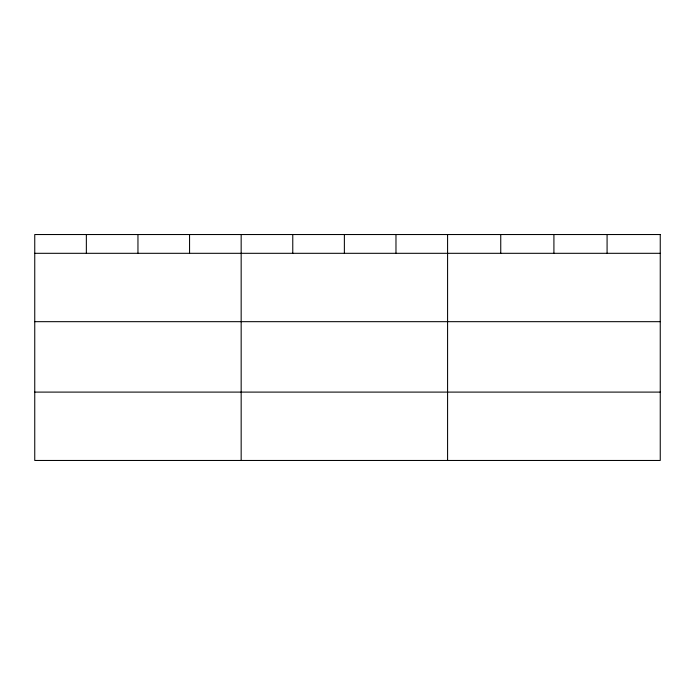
<?xml version="1.0" encoding="UTF-8"?>
<svg xmlns="http://www.w3.org/2000/svg" width="695" height="695" viewBox="0 0 695 695"><rect width="100%" height="100%" fill="white"/><g stroke="black" fill="none" stroke-linecap="round" stroke-linejoin="round"><path stroke-width="1.04" d="M34.75 253.31L660.25 253.31M34.75 321.672L660.25 321.672M34.75 392.102L660.25 392.102M607.082 234.536L607.082 253.31M553.915 234.536L553.915 253.31M500.748 234.536L500.748 253.31M447.58 234.536L447.58 460.464M395.976 234.536L395.976 253.31M344.373 234.536L344.373 253.31M292.769 234.536L292.769 253.31M241.165 234.536L241.165 460.464M189.561 234.536L189.561 253.31M137.958 234.536L137.958 253.31M86.354 234.536L86.354 253.31M660.25 234.536L34.75 234.536L34.75 460.464L660.25 460.464L660.25 234.536"/></g></svg>
